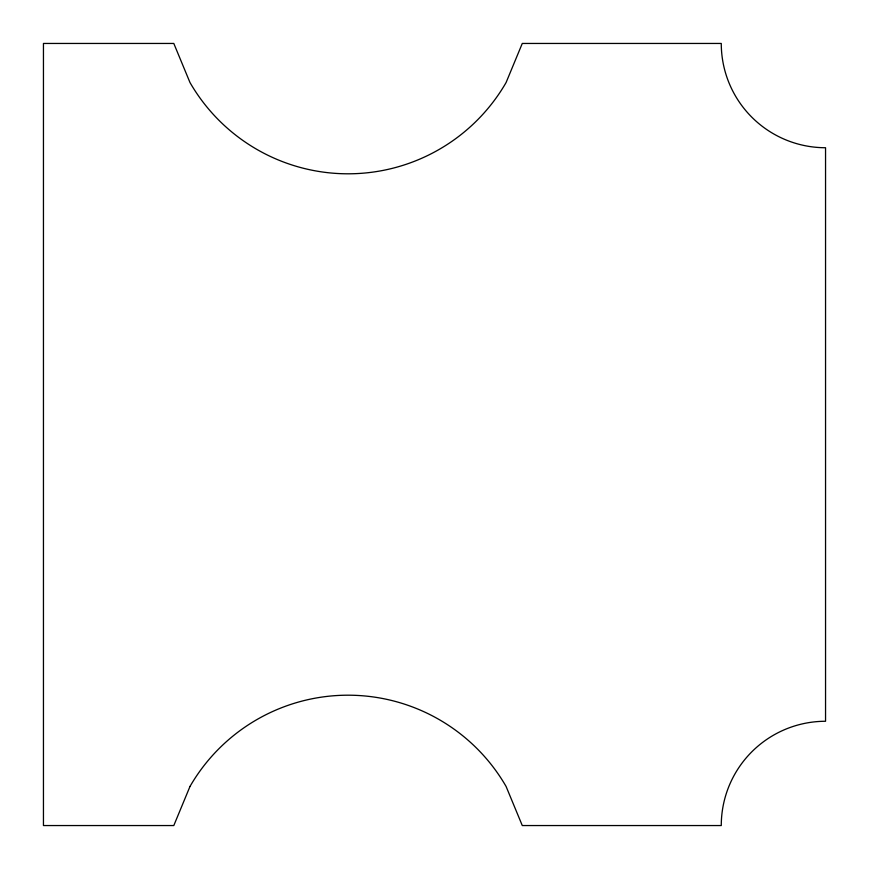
<?xml version="1.0" encoding="UTF-8"?>
<svg xmlns="http://www.w3.org/2000/svg" width="869" height="869" viewBox="0 0 869 869"><rect width="100%" height="100%" fill="white"/><g stroke="black" fill="none" stroke-linecap="round" stroke-linejoin="round"><path stroke-width="1.3" d="M189.996 786.445L173.8 825.55L43.45 825.55L43.45 43.45L173.8 43.45L189.996 82.555A182.49 182.49 0 0 0 506.084 82.555L522.28 43.45L721.27 43.45A104.28 104.28 0 0 0 825.55 147.73L825.55 721.27A104.28 104.28 0 0 0 721.27 825.55L522.28 825.55L506.084 786.445A182.49 182.49 0 0 0 189.996 786.445"/></g></svg>
